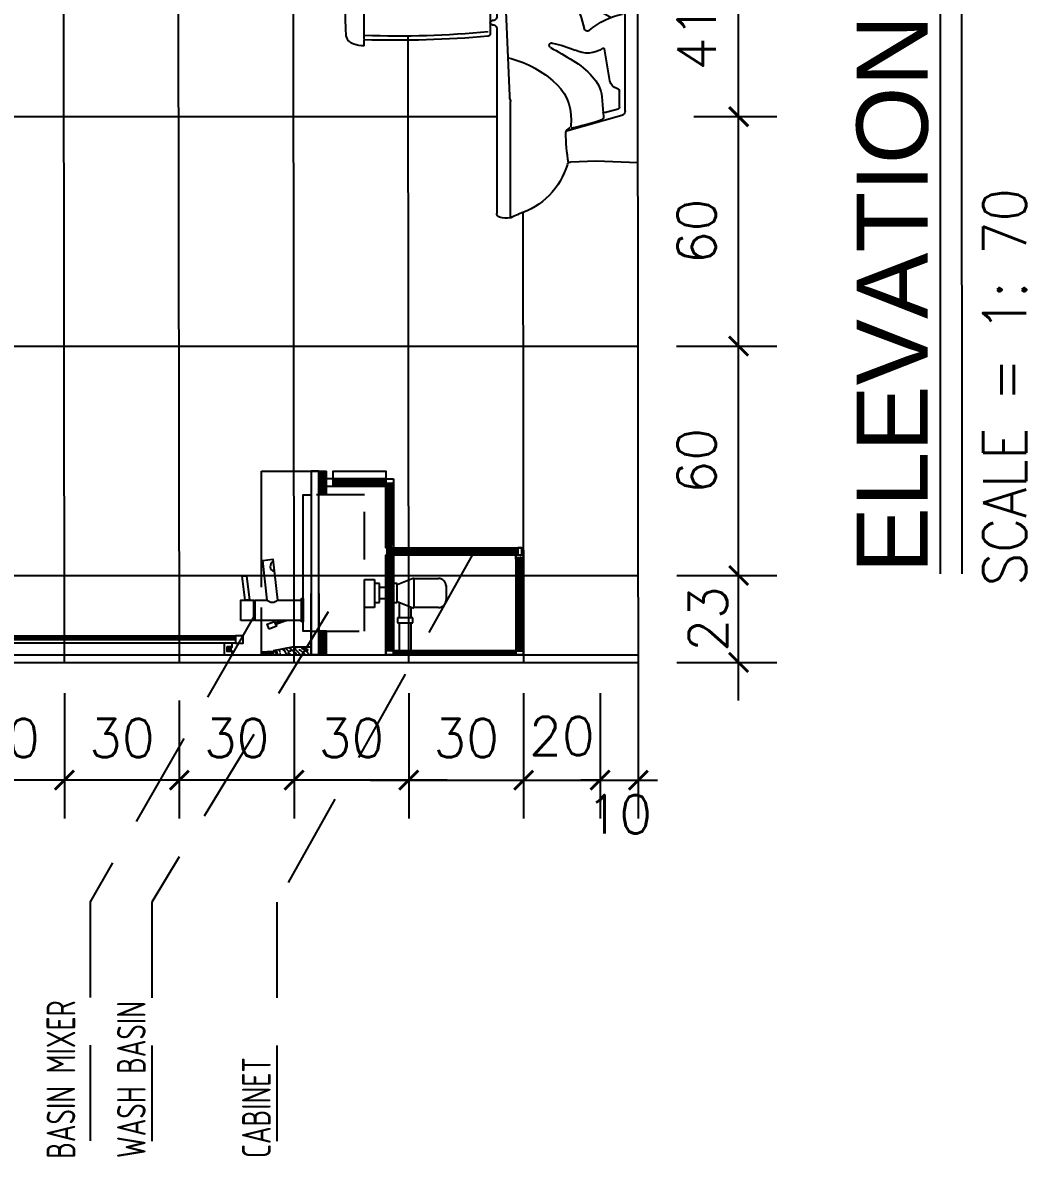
# Model space of a CAD drawing. Header units: centimetres. Extents: x -1797 to 2001, y -8788 to 1856.
# Drawn here: x -145.1 to 117.1, y -5109.7 to -4812.1 of the extents above; entities that cross this region are included whole.
import ezdxf

# ---------------------------------------------------------------- set-up
doc = ezdxf.new("R2010")
doc.units = ezdxf.units.CM
doc.header["$LTSCALE"] = 100
doc.header["$MEASUREMENT"] = 0
doc.header["$PDMODE"] = 35
doc.linetypes.add('HIDDEN', pattern=[0.375, 0.25, -0.125])
for name, color, linetype in [('BATH FIXTURES', 85, 'Continuous'), ('DIM', 1, 'Continuous'), ('HATCH', 8, 'Continuous'), ('HIDDEN -03', 8, 'HIDDEN'), ('ID_Flooring_02', 127, 'Continuous'), ('ID_Furniture-Fixed_01', 141, 'Continuous'), ('ID_Furniture-Lighting', 33, 'Continuous'), ('TEXT', 3, 'Continuous'), ('Text-1', 3, 'Continuous'), ('WALL-01', 7, 'Continuous'), ('WALL-03', 2, 'Continuous'), ('WALL-04', 1, 'Continuous')]:
    doc.layers.add(name, color=color, linetype=linetype)
doc.styles.add('ART', font='arial.ttf')
doc.styles.add('HB25Small', font='ARCHSTYL.SHX', dxfattribs={"width": 0.8, "height": 2.5})
doc.styles.add('ISO', font='isocp2.shx', dxfattribs={"width": 0.8})
doc.styles.add('ROMANS', font='romans')
doc.dimstyles.new('AS-17-100', dxfattribs={"dimtxt": 10, "dimasz": 5, "dimexe": 10, "dimexo": 10, "dimgap": 6, "dimtad": 1, "dimtoh": 1, "dimdec": 0, "dimdsep": 46, "dimtxsty": 'ROMANS', "dimblk1": 'ARCHTICK', "dimblk2": 'ARCHTICK', "dimsah": 1, "dimcen": 25, "dimdle": 10, "dimclrd": 1, "dimclre": 1, "dimclrt": 2, "dimadec": 0, "dimazin": 0, "dimtfac": 1, "dimtdec": 0, "dimtofl": 0, "dimtmove": 2, "dimatfit": 3, "dimldrblk": 'ARCHTICK', "dimfxl": 1, "dimtolj": 1, "dimtzin": 0, "dimarcsym": 0})
doc.dimstyles.new('DIM DET', dxfattribs={"dimtxt": 0.05, "dimasz": 0.025, "dimexe": 0.025, "dimexo": 0.025, "dimgap": 0.025, "dimtad": 1, "dimzin": 0, "dimdsep": 46, "dimtxsty": 'ISO', "dimblk": 'ARCHTICK', "dimcen": 0.1, "dimdle": 0.025, "dimclrd": 15, "dimclre": 15, "dimclrt": 2, "dimadec": 0, "dimazin": 0, "dimtfac": 1, "dimtmove": 2, "dimatfit": 0, "dimldrblk": 'ARCHTICK', "dimfxl": 0.17, "dimtzin": 1, "dimarcsym": 0})
pattern_1 = [(315, (-2038.4314, -5092.1847), (-2e-15, -2.0000001), [0.5656854, -2.2627417]), (315, (-2036.8314, -5092.1847), (-2e-15, -2.0000001), [0.2636773, -2.5647498]), (315, (-2038.1069, -5090.9092), (2.0000001, -2e-15), [0.1067156, -2.7217115]), (315, (-2038.645, -5092.3711), (2.0000001, -2e-15), [0.760978, -2.0674492]), (315, (-2038.0314, -5090.9847), (-2e-15, -2.0000001), [1.6970562, -1.1313709]), (315, (-2037.7069, -5090.9092), (-2e-15, -2.0000001), [1.5017636, -1.3266635]), (315, (-2038.0314, -5092.5847), (2.0000001, -2e-15), [0.4589699, -2.3694573]), (315, (-2038.645, -5091.9711), (-2e-15, -2.0000001), [0.3020082, -2.526419]), (270, (-2038.4314, -5092.1847), (2, -2e-15), [0.72454, -1.27546]), (270, (-2038.4314, -5092.1847), (2, -2e-15), [0, -2]), (270, (-2038.4314, -5090.9092), (2, -2e-15), [1.27546, -0.72454]), (270, (-2036.8314, -5092.1847), (2, -2e-15), [0.72454, -1.27546]), (270, (-2036.8314, -5092.1847), (2, -2e-15), [0, -2]), (270, (-2036.8314, -5090.9092), (2, -2e-15), [1.27546, -0.72454]), (270, (-2037.2314, -5092.1847), (2, -2e-15), [0.72454, -1.27546]), (270, (-2037.2314, -5092.1847), (2, -2e-15), [0, -2]), (270, (-2037.2314, -5090.9092), (2, -2e-15), [1.27546, -0.72454]), (270, (-2037.6314, -5092.1847), (2, -2e-15), [0.72454, -1.27546]), (270, (-2037.6314, -5092.1847), (2, -2e-15), [0, -2]), (270, (-2037.6314, -5090.9092), (2, -2e-15), [1.27546, -0.72454]), (270, (-2038.0314, -5092.1847), (2, -2e-15), [0.72454, -1.27546]), (270, (-2038.0314, -5092.1847), (2, -2e-15), [0, -2]), (270, (-2038.0314, -5090.9092), (2, -2e-15), [1.27546, -0.72454])]

# ---------------------------------------------------------------- blocks, each defined once
blk = doc.blocks.new('_ARCHTICK')
at = {"color": 0, "linetype": 'ByBlock', "const_width": 0.15}
blk.add_lwpolyline([(-0.5, -0.5), (0.5, 0.5)], dxfattribs=at)
blk = doc.blocks.new('*D730')
at = {"layer": 'Defpoints', "color": 0, "transparency": 16777216}
for p in [(-74.23, -4977.32), (-44.24, -4977.39), (-74.23, -5010.1)]:
    blk.add_point(p, dxfattribs=at)
at = {"layer": 'DIM', "color": 1, "lineweight": -2, "transparency": 16777216}
for p, q in [((-74.23, -4987.32), (-74.23, -5020.1)), ((-44.24, -4987.39), (-44.24, -5020.1)), ((-34.24, -5010.1), (-84.23, -5010.1))]:
    blk.add_line(p, q, dxfattribs=at)
at = {"layer": 'DIM', "color": 1, "lineweight": -2, "transparency": 16777216, "xscale": 5, "yscale": 5, "zscale": 5, "rotation": 180}
blk.add_blockref('_ARCHTICK', (-74.23, -5010.1), dxfattribs=at)
at = {"layer": 'DIM', "color": 1, "lineweight": -2, "transparency": 16777216, "xscale": 5, "yscale": 5, "zscale": 5}
blk.add_blockref('_ARCHTICK', (-44.24, -5010.1), dxfattribs=at)
at = {"layer": 'DIM', "color": 2, "transparency": 16777216, "insert": (-59.24, -4999.1), "char_height": 10, "attachment_point": 5, "style": 'ROMANS'}
blk.add_mtext('\\A1;30', dxfattribs=at)
blk = doc.blocks.new('*D731')
at = {"layer": 'Defpoints', "color": 0, "transparency": 16777216}
for p in [(-104.23, -4979.32), (-74.23, -4977.32), (-104.23, -5010.1)]:
    blk.add_point(p, dxfattribs=at)
at = {"layer": 'DIM', "color": 1, "lineweight": -2, "transparency": 16777216}
for p, q in [((-74.23, -4987.32), (-74.23, -5020.1)), ((-104.23, -4989.32), (-104.23, -5020.1)), ((-64.23, -5010.1), (-114.23, -5010.1))]:
    blk.add_line(p, q, dxfattribs=at)
at = {"layer": 'DIM', "color": 1, "lineweight": -2, "transparency": 16777216, "xscale": 5, "yscale": 5, "zscale": 5, "rotation": 180}
blk.add_blockref('_ARCHTICK', (-104.23, -5010.1), dxfattribs=at)
at = {"layer": 'DIM', "color": 1, "lineweight": -2, "transparency": 16777216, "xscale": 5, "yscale": 5, "zscale": 5}
blk.add_blockref('_ARCHTICK', (-74.23, -5010.1), dxfattribs=at)
at = {"layer": 'DIM', "color": 2, "transparency": 16777216, "insert": (-89.23, -4999.1), "char_height": 10, "attachment_point": 5, "style": 'ROMANS'}
blk.add_mtext('\\A1;30', dxfattribs=at)
blk = doc.blocks.new('*D732')
at = {"layer": 'Defpoints', "color": 0, "transparency": 16777216}
for p in [(-134.24, -4977.32), (-104.23, -4979.32), (-134.24, -5010.1)]:
    blk.add_point(p, dxfattribs=at)
at = {"layer": 'DIM', "color": 1, "lineweight": -2, "transparency": 16777216}
for p, q in [((-134.24, -4987.32), (-134.24, -5020.1)), ((-104.23, -4989.32), (-104.23, -5020.1)), ((-94.23, -5010.1), (-144.24, -5010.1))]:
    blk.add_line(p, q, dxfattribs=at)
at = {"layer": 'DIM', "color": 1, "lineweight": -2, "transparency": 16777216, "xscale": 5, "yscale": 5, "zscale": 5, "rotation": 180}
blk.add_blockref('_ARCHTICK', (-134.24, -5010.1), dxfattribs=at)
at = {"layer": 'DIM', "color": 1, "lineweight": -2, "transparency": 16777216, "xscale": 5, "yscale": 5, "zscale": 5}
blk.add_blockref('_ARCHTICK', (-104.23, -5010.1), dxfattribs=at)
at = {"layer": 'DIM', "color": 2, "transparency": 16777216, "insert": (-119.24, -4999.1), "char_height": 10, "attachment_point": 5, "style": 'ROMANS'}
blk.add_mtext('\\A1;30', dxfattribs=at)
blk = doc.blocks.new('*D733')
at = {"layer": 'Defpoints', "color": 0, "transparency": 16777216}
for p in [(-164.24, -4977.32), (-134.24, -4977.32), (-164.24, -5010.1)]:
    blk.add_point(p, dxfattribs=at)
at = {"layer": 'DIM', "color": 1, "lineweight": -2, "transparency": 16777216}
for p, q in [((-164.24, -4987.32), (-164.24, -5020.1)), ((-134.24, -4987.32), (-134.24, -5020.1)), ((-124.24, -5010.1), (-174.24, -5010.1))]:
    blk.add_line(p, q, dxfattribs=at)
at = {"layer": 'DIM', "color": 1, "lineweight": -2, "transparency": 16777216, "xscale": 5, "yscale": 5, "zscale": 5, "rotation": 180}
blk.add_blockref('_ARCHTICK', (-164.24, -5010.1), dxfattribs=at)
at = {"layer": 'DIM', "color": 1, "lineweight": -2, "transparency": 16777216, "xscale": 5, "yscale": 5, "zscale": 5}
blk.add_blockref('_ARCHTICK', (-134.24, -5010.1), dxfattribs=at)
at = {"layer": 'DIM', "color": 2, "transparency": 16777216, "insert": (-149.24, -4999.1), "char_height": 10, "attachment_point": 5, "style": 'ROMANS'}
blk.add_mtext('\\A1;30', dxfattribs=at)
blk = doc.blocks.new('*D741')
at = {"layer": 'Defpoints', "color": 0, "transparency": 16777216}
for p in [(-44.24, -4977.39), (-14.24, -4977.32), (-14.24, -5010.1)]:
    blk.add_point(p, dxfattribs=at)
at = {"layer": 'DIM', "color": 1, "lineweight": -2, "transparency": 16777216}
for p, q in [((-44.24, -4987.39), (-44.24, -5020.1)), ((-14.24, -4987.32), (-14.24, -5020.1)), ((-54.24, -5010.1), (-4.24, -5010.1))]:
    blk.add_line(p, q, dxfattribs=at)
at = {"layer": 'DIM', "color": 1, "lineweight": -2, "transparency": 16777216, "xscale": 5, "yscale": 5, "zscale": 5, "rotation": 180}
blk.add_blockref('_ARCHTICK', (-44.24, -5010.1), dxfattribs=at)
at = {"layer": 'DIM', "color": 1, "lineweight": -2, "transparency": 16777216, "xscale": 5, "yscale": 5, "zscale": 5}
blk.add_blockref('_ARCHTICK', (-14.24, -5010.1), dxfattribs=at)
at = {"layer": 'DIM', "color": 2, "transparency": 16777216, "insert": (-29.24, -4999.1), "char_height": 10, "attachment_point": 5, "style": 'ROMANS'}
blk.add_mtext('\\A1;30', dxfattribs=at)
blk = doc.blocks.new('*D742')
at = {"layer": 'Defpoints', "color": 0, "transparency": 16777216}
for p in [(-14.24, -4977.32), (5.74, -4977.32), (5.74, -5010.1)]:
    blk.add_point(p, dxfattribs=at)
at = {"layer": 'DIM', "color": 1, "lineweight": -2, "transparency": 16777216}
for p, q in [((-14.24, -4987.32), (-14.24, -5020.1)), ((5.74, -4987.32), (5.74, -5020.1)), ((-24.24, -5010.1), (15.74, -5010.1))]:
    blk.add_line(p, q, dxfattribs=at)
at = {"layer": 'DIM', "color": 1, "lineweight": -2, "transparency": 16777216, "xscale": 5, "yscale": 5, "zscale": 5, "rotation": 180}
blk.add_blockref('_ARCHTICK', (-14.24, -5010.1), dxfattribs=at)
at = {"layer": 'DIM', "color": 1, "lineweight": -2, "transparency": 16777216, "xscale": 5, "yscale": 5, "zscale": 5}
blk.add_blockref('_ARCHTICK', (5.74, -5010.1), dxfattribs=at)
at = {"layer": 'DIM', "color": 2, "transparency": 16777216, "insert": (-4.25, -4998.57), "char_height": 10, "attachment_point": 5, "style": 'ROMANS'}
blk.add_mtext('\\A1;20', dxfattribs=at)
blk = doc.blocks.new('*D743')
at = {"layer": 'Defpoints', "color": 0, "transparency": 16777216}
for p in [(5.74, -4977.32), (15.74, -4979.32), (15.74, -5010.1)]:
    blk.add_point(p, dxfattribs=at)
at = {"layer": 'DIM', "color": 1, "lineweight": -2, "transparency": 16777216}
for p, q in [((5.74, -4987.32), (5.74, -5020.1)), ((15.74, -4989.32), (15.74, -5020.1)), ((5.74, -5010.1), (0.74, -5010.1)), ((15.74, -5010.1), (20.74, -5010.1))]:
    blk.add_line(p, q, dxfattribs=at)
at = {"layer": 'DIM', "color": 1, "lineweight": -2, "transparency": 16777216, "xscale": 5, "yscale": 5, "zscale": 5}
blk.add_blockref('_ARCHTICK', (5.74, -5010.1), dxfattribs=at)
at = {"layer": 'DIM', "color": 1, "lineweight": -2, "transparency": 16777216, "xscale": 5, "yscale": 5, "zscale": 5, "rotation": 180}
blk.add_blockref('_ARCHTICK', (15.74, -5010.1), dxfattribs=at)
at = {"layer": 'DIM', "color": 2, "transparency": 16777216, "insert": (10.74, -5019.03), "char_height": 10, "attachment_point": 5, "style": 'ROMANS'}
blk.add_mtext('\\A1;10', dxfattribs=at)
blk = doc.blocks.new('wbmiser2')
at = {"layer": 'ID_Furniture-Fixed_01'}
blk.add_line((-26.7, 43), (-26.7, 56.3), dxfattribs=at)
for points in [[(-26.7, 162.7), (26.7, 162.7), (26.7, 130.3), (-26.7, 130.3)], [(-49.1, 89.1), (-36.3, 94), (-29.1, 74.9), (-41.9, 70)], [(-37.5, 71.7), (-33.1, 73.3), (-26.7, 56.3), (-26.7, 43)], [(-30.6, 4.7), (30.6, 4.7), (30.6, 0), (-30.6, 0)]]:
    blk.add_lwpolyline(points, close=True, dxfattribs=at)
for points in [[(26.7, 151.6), (89, 159.5), (90.4, 148.4), (26.7, 140.4), (26.7, 151.6)], [(26.7, 67), (26.7, 4.7), (-26.7, 4.7), (-26.7, 125.8), (26.7, 125.8), (26.7, 94.2)]]:
    blk.add_lwpolyline(points, dxfattribs=at)
blk.add_lwpolyline([(26.3, 94.1), (130.1, 105.9), (133.2, 79.1), (26.7, 67, -0.47159), (26.3, 94.1, -0.531438)], format="xyb", dxfattribs=at)
blk.add_arc((114.4, 72.5), 13.8, 25.2569, 165.5209, dxfattribs=at)
blk = doc.blocks.new('A$C40781420')
at = {"layer": 'ID_Furniture-Fixed_01', "linetype": 'Continuous'}
for p, q in [((0, 0.7186), (0, 0.7551)), ((0.0025, 0.7161), (0.19, 0.7161)), ((0.192, 0.7161), (0.2075, 0.7161)), ((0, 0.7136), (0, 0.3981)), ((0.012, 0.3861), (0.0232, 0.3861)), ((0.017, 0.3539), (0.017, 0.3786)), ((0.0232, 0.3861), (0.1766, 0.3861)), ((0.0414, 0.3688), (0.1306, 0.3688)), ((0.1642, 0.3688), (0.6458, 0.3688)), ((0.3389, 0.335), (0.0218, 0.3489)), ((0.0259, 0.3468), (0.0259, 0.3487)), ((0.0698, 0.3468), (0.0259, 0.3468)), ((0.0794, 0.3258), (0.0794, 0.3368)), ((0.6576, 0.3329), (0.3535, 0.3329)), ((0.0294, 0.3158), (0.0694, 0.3158)), ((0.0646, 0.1888), (0.1334, 0.0697)), ((0.39, 0.0426), (0.4313, 0.1865)), ((0.4296, 0.1867), (0.4209, 0.1775)), ((0.4028, 0.1749), (0.4156, 0.1751)), ((0.5096, 0.1093), (0.512, 0.1762)), ((0.341, 0.0946), (0.3934, 0.09)), ((0.5134, 0), (0.5096, 0.1093)), ((0.2995, 0.0731), (0.2158, 0.0879)), ((0.373, 0.0521), (0.3833, 0.0879)), ((0.378, 0.0335), (0.1237, 0.0335)), ((0.3682, 0.0485), (0.3272, 0.0485)), ((0.5134, 0), (0.1158, 0))]:
    blk.add_line(p, q, dxfattribs=at)
for centre, radius, start, end in [((0.0062, 0.7554), 0.0062, 91.4933, 182.6113), ((0.101, -0.5791), 1.344, 86.7356, 94.0533), ((0.1768, 0.735), 0.0278, 16.7219, 88.403), ((0.0025, 0.7186), 0.0025, 180, 270), ((0.0025, 0.7136), 0.0025, 90, 180), ((-2.4733, 0.6313), 2.6667, 354.8406, 1.8202), ((-1.8145, 0.6425), 2.0079, 2.0975, 2.1008), ((0.1381, 0.7192), 0.0695, 357.4066, 19.9838), ((-2.4811, 0.631), 2.6635, 354.8397, 1.7928), ((0.012, 0.3981), 0.012, 180, 270), ((0.1766, 0.3921), 0.006, 270, 354.0535), ((0.0235, 0.3794), 0.0065, 357.5731, 186.7437), ((0.0423, 0.3813), 0.0125, 189.9672, 266.0547), ((0.1311, 0.3795), 0.0107, 267.3041, 7.4657), ((0.1472, 0.3804), 0.00557, 7.9882, 175.8253), ((0.1639, 0.3801), 0.0113, 174.2074, 271.3864), ((0.6469, 0.3596), 0.00924, 15.4286, 97.0264), ((0.5961, 0.3438), 0.0625, 350.5054, 16.9979), ((0.022, 0.3539), 0.005, 180, 267.5), ((0.0653, 0.3355), 0.0409, 164.0001, 208.7742), ((0.0694, 0.3368), 0.01, 0, 87.5), ((0.5124, 0.4062), 0.2815, 193.7359, 220.8288), ((0.3396, 0.302), 0.0331, 72.2543, 91.3308), ((0.3533, 0.3436), 0.0107, 250.6238, 271.3268), ((0.6951, 0.3023), 0.048, 142.8736, 168.465), ((0.6528, 0.3343), 0.005, 322.8736, 350.5054), ((0.3218, 0.3284), 0.2927, 182.4709, 208.4948), ((0.0694, 0.3258), 0.01, 270, 0), ((0.4632, 0.3707), 0.1939, 286.31, 342.3541), ((0.2067, 0.2255), 0.0064, 30, 198), ((0.5624, 0.3021), 0.3702, 192.2584, 201.9391), ((1.0567, 0.6774), 0.9563, 207.9867, 212.0133), ((0.3979, 0.3008), 0.126, 218.5782, 272.247), ((0.1094, 0.2131), 0.051, 208.4948, 243.8789), ((0.4341, 0.1807), 0.0075, 90.8027, 127.232), ((0.4395, -0.2028), 0.3911, 79.0808, 90.8027), ((0.5214, 0.1758), 0.0095, 113.3794, 178), ((0.235, 0.4692), 0.3362, 243.8789, 257.5583), ((0.1579, 0.1318), 0.069, 324.6063, 27.6807), ((0.4169, 0.2693), 0.1975, 210, 229.3607), ((0.0262, 0.2395), 0.4018, 338.8606, 350.6878), ((0.4154, 0.1826), 0.0075, 271.1235, 316.6131), ((0.3133, 0.0024), 0.1921, 139.5225, 168.5447), ((0.1607, 0.1326), 0.0085, 319.5225, 77.5583), ((0.3484, 0.1788), 0.0845, 224.6343, 265), ((0.2162, 0.0904), 0.0025, 144.6063, 260), ((0.3809, 0.0886), 0.0025, 344, 85), ((0.394, 0.0975), 0.0075, 265, 337.5224), ((0.2952, 0.0485), 0.025, 14.0297, 80), ((0.2276, 0.0016), 0.1118, 161.5555, 180.8176), ((0.1239, 0.0362), 0.0025, 105.7222, 161.5555), ((0.1226, 0.041), 0.0025, 285.7222, 348.5447), ((0.3272, 0.0565), 0.008, 194.0297, 270), ((0.3682, 0.0535), 0.005, 270, 344), ((0.378, 0.046), 0.0125, 270, 344)]:
    blk.add_arc(centre, radius, start, end, dxfattribs=at)
blk = doc.blocks.new('*D760')
at = {"layer": 'Defpoints', "color": 0, "transparency": 16777216}
for p in [(15.77, -4956.61, 0), (41.96, -4956.61), (15.77, -4979.32)]:
    blk.add_point(p, dxfattribs=at)
at = {"layer": 'DIM', "color": 1, "lineweight": -2, "transparency": 16777216}
for p, q in [((41.96, -4989.32), (41.96, -4946.61)), ((25.77, -4956.61), (51.96, -4956.61)), ((25.77, -4979.32), (51.96, -4979.32))]:
    blk.add_line(p, q, dxfattribs=at)
at = {"layer": 'DIM', "color": 1, "lineweight": -2, "transparency": 16777216, "xscale": 5, "yscale": 5, "zscale": 5}
for p, rotation in [((41.96, -4956.61), 90), ((41.96, -4979.32), 270)]:
    blk.add_blockref('_ARCHTICK', p, dxfattribs=dict(at, rotation=rotation))
at = {"layer": 'DIM', "color": 2, "transparency": 16777216, "insert": (33.94, -4967.97), "char_height": 10, "attachment_point": 5, "rotation": 90, "style": 'ROMANS'}
blk.add_mtext('\\A1;23', dxfattribs=at)
blk = doc.blocks.new('*D761')
at = {"layer": 'Defpoints', "color": 0, "transparency": 16777216}
for p in [(15.68, -4896.61, 0), (41.96, -4896.61), (15.77, -4956.61, 0)]:
    blk.add_point(p, dxfattribs=at)
at = {"layer": 'DIM', "color": 1, "lineweight": -2, "transparency": 16777216}
for p, q in [((41.96, -4966.61), (41.96, -4886.61)), ((25.68, -4896.61), (51.96, -4896.61)), ((25.77, -4956.61), (51.96, -4956.61))]:
    blk.add_line(p, q, dxfattribs=at)
at = {"layer": 'DIM', "color": 1, "lineweight": -2, "transparency": 16777216, "xscale": 5, "yscale": 5, "zscale": 5}
for p, rotation in [((41.96, -4896.61), 90), ((41.96, -4956.61), 270)]:
    blk.add_blockref('_ARCHTICK', p, dxfattribs=dict(at, rotation=rotation))
at = {"layer": 'DIM', "color": 2, "transparency": 16777216, "insert": (30.96, -4926.61), "char_height": 10, "attachment_point": 5, "rotation": 90, "style": 'ROMANS'}
blk.add_mtext('\\A1;60', dxfattribs=at)
blk = doc.blocks.new('*D762')
at = {"layer": 'Defpoints', "color": 0, "transparency": 16777216}
for p in [(20.26, -4836.61, 0), (41.96, -4836.61), (15.68, -4896.61, 0)]:
    blk.add_point(p, dxfattribs=at)
at = {"layer": 'DIM', "color": 1, "lineweight": -2, "transparency": 16777216}
for p, q in [((41.96, -4906.61), (41.96, -4826.61)), ((30.26, -4836.61), (51.96, -4836.61)), ((25.68, -4896.61), (51.96, -4896.61))]:
    blk.add_line(p, q, dxfattribs=at)
at = {"layer": 'DIM', "color": 1, "lineweight": -2, "transparency": 16777216, "xscale": 5, "yscale": 5, "zscale": 5}
for p, rotation in [((41.96, -4836.61), 90), ((41.96, -4896.61), 270)]:
    blk.add_blockref('_ARCHTICK', p, dxfattribs=dict(at, rotation=rotation))
at = {"layer": 'DIM', "color": 2, "transparency": 16777216, "insert": (30.96, -4866.61), "char_height": 10, "attachment_point": 5, "rotation": 90, "style": 'ROMANS'}
blk.add_mtext('\\A1;60', dxfattribs=at)
blk = doc.blocks.new('*D763')
at = {"layer": 'Defpoints', "color": 0, "transparency": 16777216}
for p in [(15.65, -4795.32), (41.96, -4795.32), (20.26, -4836.61, 0)]:
    blk.add_point(p, dxfattribs=at)
at = {"layer": 'DIM', "color": 1, "lineweight": -2, "transparency": 16777216}
for p, q in [((41.96, -4846.61), (41.96, -4785.32)), ((25.65, -4795.32), (51.96, -4795.32)), ((30.26, -4836.61), (51.96, -4836.61))]:
    blk.add_line(p, q, dxfattribs=at)
at = {"layer": 'DIM', "color": 1, "lineweight": -2, "transparency": 16777216, "xscale": 5, "yscale": 5, "zscale": 5}
for p, rotation in [((41.96, -4795.32), 90), ((41.96, -4836.61), 270)]:
    blk.add_blockref('_ARCHTICK', p, dxfattribs=dict(at, rotation=rotation))
at = {"layer": 'DIM', "color": 2, "transparency": 16777216, "insert": (30.96, -4815.97), "char_height": 10, "attachment_point": 5, "rotation": 90, "style": 'ROMANS'}
blk.add_mtext('\\A1;41', dxfattribs=at)
blk = doc.blocks.new('mirror')
at = {"layer": 'ID_Furniture-Lighting'}
for p, q in [((1310.5, 526.15), (1311.3, 526.15)), ((1310.5, 525.95), (1311.3, 525.95)), ((1310.5, 352.75), (1311.3, 352.75)), ((1310.5, 352.55), (1311.3, 352.55))]:
    blk.add_line(p, q, dxfattribs=at)
for points in [[(1310.5, 526.35), (1310.3, 526.35), (1310.3, 525.15), (1311.5, 525.15), (1311.5, 526.35), (1311.3, 526.35), (1311.3, 525.35), (1310.5, 525.35)], [(1310.5, 352.35), (1310.3, 352.35), (1310.3, 353.55), (1311.5, 353.55), (1311.5, 352.35), (1311.3, 352.35), (1311.3, 353.35), (1310.5, 353.35)]]:
    blk.add_lwpolyline(points, close=True, dxfattribs=at)
at = {"layer": 'WALL-04'}
for p, q in [((1312.4, 527.35), (1312.4, 351.35)), ((1313.4, 351.35), (1313.4, 527.35)), ((1313.9, 351.35), (1313.9, 527.35)), ((1314.4, 351.35), (1314.4, 527.35)), ((1310.3, 526.35), (1309.4, 526.35)), ((1312.4, 524.35), (1309.4, 524.35)), ((1310.3, 526.35), (1310.3, 525.15)), ((1311.5, 525.15), (1310.3, 525.15)), ((1312.4, 526.35), (1311.5, 526.35)), ((1311.5, 526.35), (1311.5, 525.15)), ((1312.4, 354.35), (1309.4, 354.35)), ((1310.3, 352.35), (1309.4, 352.35)), ((1311.5, 353.55), (1310.3, 353.55)), ((1310.3, 352.35), (1310.3, 353.55)), ((1311.5, 352.35), (1311.5, 353.55)), ((1312.4, 352.35), (1311.5, 352.35))]:
    blk.add_line(p, q, dxfattribs=at)
for points in [[(1312.4, 527.35), (1312.4, 529.35), (1314.4, 529.35), (1314.4, 527.35)], [(1312.4, 351.35), (1312.4, 349.35), (1314.4, 349.35), (1314.4, 351.35)]]:
    blk.add_lwpolyline(points, close=True, dxfattribs=at)

msp = doc.modelspace()

# ---------------------------------------------------------------- hatches: boundary and pattern name
at = {"layer": 'HATCH'}
h = msp.add_hatch(dxfattribs=at)
h.set_pattern_fill('PLYWOOD', color=256, scale=0.1, angle=990, style=0)
h.set_pattern_definition([(315, (-1987.1314, -5045.3228), (-2e-15, -2.0000001), [0.5656854, -2.2627417]), (315, (-1985.5314, -5045.3228), (-2e-15, -2.0000001), [0.2636773, -2.5647498]), (315, (-1986.8069, -5044.0473), (2.0000001, -2e-15), [0.1067156, -2.7217115]), (315, (-1987.345, -5045.5092), (2.0000001, -2e-15), [0.760978, -2.0674492]), (315, (-1986.7314, -5044.1228), (-2e-15, -2.0000001), [1.6970562, -1.131371]), (315, (-1986.4069, -5044.0473), (-2e-15, -2.0000001), [1.5017636, -1.3266635]), (315, (-1986.7314, -5045.7228), (2.0000001, -2e-15), [0.4589699, -2.3694573]), (315, (-1987.345, -5045.1092), (-2e-15, -2.0000001), [0.3020082, -2.526419]), (270, (-1987.1314, -5045.3228), (2, -2e-15), [0.72454, -1.27546]), (270, (-1987.1314, -5045.3228), (2, -2e-15), [0, -2]), (270, (-1987.1314, -5044.0473), (2, -2e-15), [1.27546, -0.72454]), (270, (-1985.5314, -5045.3228), (2, -2e-15), [0.72454, -1.27546]), (270, (-1985.5314, -5045.3228), (2, -2e-15), [0, -2]), (270, (-1985.5314, -5044.0473), (2, -2e-15), [1.27546, -0.72454]), (270, (-1985.9314, -5045.3228), (2, -2e-15), [0.72454, -1.27546]), (270, (-1985.9314, -5045.3228), (2, -2e-15), [0, -2]), (270, (-1985.9314, -5044.0473), (2, -2e-15), [1.27546, -0.72454]), (270, (-1986.3314, -5045.3228), (2, -2e-15), [0.72454, -1.27546]), (270, (-1986.3314, -5045.3228), (2, -2e-15), [0, -2]), (270, (-1986.3314, -5044.0473), (2, -2e-15), [1.27546, -0.72454]), (270, (-1986.7314, -5045.3228), (2, -2e-15), [0.72454, -1.27546]), (270, (-1986.7314, -5045.3228), (2, -2e-15), [0, -2]), (270, (-1986.7314, -5044.0473), (2, -2e-15), [1.27546, -0.72454])])
h.paths.add_polyline_path([(-67.74, -4929.32), (-65.74, -4929.32), (-65.74, -4935.46), (-67.74, -4935.46)])
h = msp.add_hatch(dxfattribs=at)
h.set_pattern_fill('PLYWOOD', color=256, scale=0.1, angle=1080, style=0)
h.set_pattern_definition([(45, (-1999.8466, -5105.4185), (2.0000001, -2e-15), [0.5656854, -2.2627417]), (45, (-1999.8466, -5103.8185), (2.0000001, -2e-15), [0.2636773, -2.5647498]), (45, (-2001.1221, -5105.094), (2e-15, 2.0000001), [0.1067156, -2.7217115]), (45, (-1999.6602, -5105.6321), (2e-15, 2.0000001), [0.760978, -2.0674492]), (45, (-2001.0466, -5105.0185), (2.0000001, -2e-15), [1.6970562, -1.131371]), (45, (-2001.1221, -5104.694), (2.0000001, -2e-15), [1.5017636, -1.3266635]), (45, (-1999.4466, -5105.0185), (2e-15, 2.0000001), [0.4589699, -2.3694573]), (45, (-2000.0602, -5105.6321), (2.0000001, -2e-15), [0.3020082, -2.526419]), (360, (-1999.8466, -5105.4185), (2e-15, 2), [0.72454, -1.27546]), (360, (-1999.8466, -5105.4185), (2e-15, 2), [0, -2]), (360, (-2001.122, -5105.4185), (2e-15, 2), [1.27546, -0.72454]), (360, (-1999.8466, -5103.8185), (2e-15, 2), [0.72454, -1.27546]), (360, (-1999.8466, -5103.8185), (2e-15, 2), [0, -2]), (360, (-2001.122, -5103.8185), (2e-15, 2), [1.27546, -0.72454]), (360, (-1999.8466, -5104.2185), (2e-15, 2), [0.72454, -1.27546]), (360, (-1999.8466, -5104.2185), (2e-15, 2), [0, -2]), (360, (-2001.122, -5104.2185), (2e-15, 2), [1.27546, -0.72454]), (360, (-1999.8466, -5104.6185), (2e-15, 2), [0.72454, -1.27546]), (360, (-1999.8466, -5104.6185), (2e-15, 2), [0, -2]), (360, (-2001.122, -5104.6185), (2e-15, 2), [1.27546, -0.72454]), (360, (-1999.8466, -5105.0185), (2e-15, 2), [0.72454, -1.27546]), (360, (-1999.8466, -5105.0185), (2e-15, 2), [0, -2]), (360, (-2001.122, -5105.0185), (2e-15, 2), [1.27546, -0.72454])])
h.paths.add_polyline_path([(-63.99, -4931.32), (-63.99, -4933.32), (-50.24, -4933.32), (-50.24, -4931.32)])
h = msp.add_hatch(dxfattribs=at)
h.set_pattern_fill('PLYWOOD', color=256, scale=0.1, angle=990, style=0)
h.set_pattern_definition([(315, (-2038.4314, -5052.1847), (-2e-15, -2.0000001), [0.5656854, -2.2627417]), (315, (-2036.8314, -5052.1847), (-2e-15, -2.0000001), [0.2636773, -2.5647498]), (315, (-2038.1069, -5050.9092), (2.0000001, -2e-15), [0.1067156, -2.7217115]), (315, (-2038.645, -5052.3711), (2.0000001, -2e-15), [0.760978, -2.0674492]), (315, (-2038.0314, -5050.9847), (-2e-15, -2.0000001), [1.6970562, -1.131371]), (315, (-2037.7069, -5050.9092), (-2e-15, -2.0000001), [1.5017636, -1.3266635]), (315, (-2038.0314, -5052.5847), (2.0000001, -2e-15), [0.4589699, -2.3694573]), (315, (-2038.645, -5051.9711), (-2e-15, -2.0000001), [0.3020082, -2.526419]), (270, (-2038.4314, -5052.1847), (2, -2e-15), [0.72454, -1.27546]), (270, (-2038.4314, -5052.1847), (2, -2e-15), [0, -2]), (270, (-2038.4314, -5050.9092), (2, -2e-15), [1.27546, -0.72454]), (270, (-2036.8314, -5052.1847), (2, -2e-15), [0.72454, -1.27546]), (270, (-2036.8314, -5052.1847), (2, -2e-15), [0, -2]), (270, (-2036.8314, -5050.9092), (2, -2e-15), [1.27546, -0.72454]), (270, (-2037.2314, -5052.1847), (2, -2e-15), [0.72454, -1.27546]), (270, (-2037.2314, -5052.1847), (2, -2e-15), [0, -2]), (270, (-2037.2314, -5050.9092), (2, -2e-15), [1.27546, -0.72454]), (270, (-2037.6314, -5052.1847), (2, -2e-15), [0.72454, -1.27546]), (270, (-2037.6314, -5052.1847), (2, -2e-15), [0, -2]), (270, (-2037.6314, -5050.9092), (2, -2e-15), [1.27546, -0.72454]), (270, (-2038.0314, -5052.1847), (2, -2e-15), [0.72454, -1.27546]), (270, (-2038.0314, -5052.1847), (2, -2e-15), [0, -2]), (270, (-2038.0314, -5050.9092), (2, -2e-15), [1.27546, -0.72454])])
h.paths.add_polyline_path([(-48.44, -4932.32), (-50.04, -4932.32), (-50.04, -4958.32), (-48.44, -4958.32)])
h = msp.add_hatch(dxfattribs=at)
h.set_pattern_fill('PLYWOOD', color=256, scale=0.1, angle=1080, style=0)
h.set_pattern_definition([(45, (-2065.3466, -5119.4185), (2.0000001, -2e-15), [0.5656854, -2.2627417]), (45, (-2065.3466, -5117.8185), (2.0000001, -2e-15), [0.2636773, -2.5647498]), (45, (-2066.6221, -5119.094), (2e-15, 2.0000001), [0.1067156, -2.7217115]), (45, (-2065.1602, -5119.6321), (2e-15, 2.0000001), [0.760978, -2.0674492]), (45, (-2066.5466, -5119.0185), (2.0000001, -2e-15), [1.6970562, -1.1313709]), (45, (-2066.6221, -5118.694), (2.0000001, -2e-15), [1.5017636, -1.3266635]), (45, (-2064.9466, -5119.0185), (2e-15, 2.0000001), [0.4589699, -2.3694573]), (45, (-2065.5602, -5119.6321), (2.0000001, -2e-15), [0.3020082, -2.526419]), (360, (-2065.3466, -5119.4185), (2e-15, 2), [0.72454, -1.27546]), (360, (-2065.3466, -5119.4185), (2e-15, 2), [0, -2]), (360, (-2066.622, -5119.4185), (2e-15, 2), [1.27546, -0.72454]), (360, (-2065.3466, -5117.8185), (2e-15, 2), [0.72454, -1.27546]), (360, (-2065.3466, -5117.8185), (2e-15, 2), [0, -2]), (360, (-2066.622, -5117.8185), (2e-15, 2), [1.27546, -0.72454]), (360, (-2065.3466, -5118.2185), (2e-15, 2), [0.72454, -1.27546]), (360, (-2065.3466, -5118.2185), (2e-15, 2), [0, -2]), (360, (-2066.622, -5118.2185), (2e-15, 2), [1.27546, -0.72454]), (360, (-2065.3466, -5118.6185), (2e-15, 2), [0.72454, -1.27546]), (360, (-2065.3466, -5118.6185), (2e-15, 2), [0, -2]), (360, (-2066.622, -5118.6185), (2e-15, 2), [1.27546, -0.72454]), (360, (-2065.3466, -5119.0185), (2e-15, 2), [0.72454, -1.27546]), (360, (-2065.3466, -5119.0185), (2e-15, 2), [0, -2]), (360, (-2066.622, -5119.0185), (2e-15, 2), [1.27546, -0.72454])])
h.paths.add_polyline_path([(-48.74, -4949.52), (-48.74, -4951.12), (-15.74, -4951.12), (-15.74, -4949.52)])
h = msp.add_hatch(dxfattribs=at)
h.set_pattern_fill('PLYWOOD', color=256, scale=0.1, angle=990, style=0)
h.set_pattern_definition(pattern_1)
h.paths.add_polyline_path([(-48.44, -4952.32), (-50.04, -4952.32), (-50.04, -4976.32), (-48.44, -4976.32)])
h = msp.add_hatch(dxfattribs=at)
h.set_pattern_fill('PLYWOOD', color=256, scale=0.1, angle=990, style=0)
h.set_pattern_definition(pattern_1)
h.paths.add_polyline_path([(-14.44, -4951.82), (-16.04, -4951.82), (-16.04, -4976.32), (-14.44, -4976.32)])
h = msp.add_hatch(dxfattribs=at)
h.set_pattern_fill('PLYWOOD', color=256, scale=0.1, angle=990, style=0)
h.set_pattern_definition([(315, (-1987.1314, -5091.1847), (-2e-15, -2.0000001), [0.5656854, -2.2627417]), (315, (-1985.5314, -5091.1847), (-2e-15, -2.0000001), [0.2636773, -2.5647498]), (315, (-1986.8069, -5089.9092), (2.0000001, -2e-15), [0.1067156, -2.7217115]), (315, (-1987.345, -5091.3711), (2.0000001, -2e-15), [0.760978, -2.0674492]), (315, (-1986.7314, -5089.9847), (-2e-15, -2.0000001), [1.6970562, -1.131371]), (315, (-1986.4069, -5089.9092), (-2e-15, -2.0000001), [1.5017636, -1.3266635]), (315, (-1986.7314, -5091.5847), (2.0000001, -2e-15), [0.4589699, -2.3694573]), (315, (-1987.345, -5090.9711), (-2e-15, -2.0000001), [0.3020082, -2.526419]), (270, (-1987.1314, -5091.1847), (2, -2e-15), [0.72454, -1.27546]), (270, (-1987.1314, -5091.1847), (2, -2e-15), [0, -2]), (270, (-1987.1314, -5089.9092), (2, -2e-15), [1.27546, -0.72454]), (270, (-1985.5314, -5091.1847), (2, -2e-15), [0.72454, -1.27546]), (270, (-1985.5314, -5091.1847), (2, -2e-15), [0, -2]), (270, (-1985.5314, -5089.9092), (2, -2e-15), [1.27546, -0.72454]), (270, (-1985.9314, -5091.1847), (2, -2e-15), [0.72454, -1.27546]), (270, (-1985.9314, -5091.1847), (2, -2e-15), [0, -2]), (270, (-1985.9314, -5089.9092), (2, -2e-15), [1.27546, -0.72454]), (270, (-1986.3314, -5091.1847), (2, -2e-15), [0.72454, -1.27546]), (270, (-1986.3314, -5091.1847), (2, -2e-15), [0, -2]), (270, (-1986.3314, -5089.9092), (2, -2e-15), [1.27546, -0.72454]), (270, (-1986.7314, -5091.1847), (2, -2e-15), [0.72454, -1.27546]), (270, (-1986.7314, -5091.1847), (2, -2e-15), [0, -2]), (270, (-1986.7314, -5089.9092), (2, -2e-15), [1.27546, -0.72454])])
h.paths.add_polyline_path([(-67.74, -4971.18), (-65.74, -4971.18), (-65.74, -4977.32), (-67.74, -4977.32)])
h = msp.add_hatch(dxfattribs=at)
h.set_pattern_fill('ANSI36', color=256, scale=2.5, angle=990, style=0)
h.set_pattern_definition([(315, (-1971.6221, -5089.90923), (0.60766989, -0.16572815), [0.78125, -0.15625, 0, -0.15625])])
h.paths.add_polyline_path([(-82.74, -4976.52), (-82.74, -4977.32), (-79.74, -4977.32), (-79.74, -4976.52)])
h = msp.add_hatch(dxfattribs=at)
h.set_pattern_fill('MARBLE', color=256, scale=0.01, angle=1035, style=0)
h.set_pattern_definition([(319.81202, (-2000.1586, -5088.9457), (2.9224994, -0.6774933), [2.5, -3.928456]), (299.80834, (-1998.2488, -5090.559), (2.9224997, -0.6774923), [2, -2]), (346.94824, (-1997.2546, -5092.2944), (0.9340994, 2.7932797), [1.5, -1.5]), (346.94824, (-1997.4978, -5091.8698), (0.9340994, 2.7932797), [0.3, -2.7]), (312.16191, (-1999.194, -5088.4668), (2.9224994, -0.6774934), [3.5, -6.7786]), (312.16191, (-1997.2056, -5091.9375), (2.9224994, -0.6774934), [3.5, -6.7786]), (352.5, (-2001.1221, -5089.9092), (1.2199491, 1.1339659), [0, -3.26, 0, -3.35, 0, -3.3125]), (322.5, (-2001.1221, -5089.9092), (2.0201665, 0.067688), [0, -1.91, 0, -3.185, 0, -1.2625]), (282.5, (-2001.9176, -5089.1137), (1.8076038, -1.9670908), [0, -1.25, 0, -3.9, 0, -5.175]), (272.5, (-2002.264, -5088.7672), (2.415799, -1.70795), [0, -1.625, 0, -2.59, 0, -3.675])])
h.paths.add_polyline_path([(-74.74, -4975.32), (-79.74, -4976.32), (-79.74, -4977.32), (-69.74, -4977.32), (-69.74, -4975.32)])
h = msp.add_hatch(dxfattribs=at)
h.set_pattern_fill('PLYWOOD', color=256, scale=0.1, angle=1080, style=0)
h.set_pattern_definition([(45, (-2065.3466, -5091.4185), (2.0000001, -2e-15), [0.5656854, -2.2627417]), (45, (-2065.3466, -5089.8185), (2.0000001, -2e-15), [0.2636773, -2.5647498]), (45, (-2066.6221, -5091.094), (2e-15, 2.0000001), [0.1067156, -2.7217115]), (45, (-2065.1602, -5091.6321), (2e-15, 2.0000001), [0.760978, -2.0674492]), (45, (-2066.5466, -5091.0185), (2.0000001, -2e-15), [1.6970562, -1.1313709]), (45, (-2066.6221, -5090.694), (2.0000001, -2e-15), [1.5017636, -1.3266635]), (45, (-2064.9466, -5091.0185), (2e-15, 2.0000001), [0.4589699, -2.3694573]), (45, (-2065.5602, -5091.6321), (2.0000001, -2e-15), [0.3020082, -2.526419]), (360, (-2065.3466, -5091.4185), (2e-15, 2), [0.72454, -1.27546]), (360, (-2065.3466, -5091.4185), (2e-15, 2), [0, -2]), (360, (-2066.622, -5091.4185), (2e-15, 2), [1.27546, -0.72454]), (360, (-2065.3466, -5089.8185), (2e-15, 2), [0.72454, -1.27546]), (360, (-2065.3466, -5089.8185), (2e-15, 2), [0, -2]), (360, (-2066.622, -5089.8185), (2e-15, 2), [1.27546, -0.72454]), (360, (-2065.3466, -5090.2185), (2e-15, 2), [0.72454, -1.27546]), (360, (-2065.3466, -5090.2185), (2e-15, 2), [0, -2]), (360, (-2066.622, -5090.2185), (2e-15, 2), [1.27546, -0.72454]), (360, (-2065.3466, -5090.6185), (2e-15, 2), [0.72454, -1.27546]), (360, (-2065.3466, -5090.6185), (2e-15, 2), [0, -2]), (360, (-2066.622, -5090.6185), (2e-15, 2), [1.27546, -0.72454]), (360, (-2065.3466, -5091.0185), (2e-15, 2), [0.72454, -1.27546]), (360, (-2065.3466, -5091.0185), (2e-15, 2), [0, -2]), (360, (-2066.622, -5091.0185), (2e-15, 2), [1.27546, -0.72454])])
h.paths.add_polyline_path([(-48.24, -4976.52), (-48.24, -4977.32), (-16.24, -4977.32), (-16.24, -4976.52)])

# ---------------------------------------------------------------- linework, layer by layer
at = {"layer": 'HIDDEN -03'}
for p, q in [((-47.31, -4958.92, 0), (-42.95, -4957.17, 0)), ((-42.95, -4957.17, 0), (-42.95, -4965.17, 0)), ((-42.95, -4957.37, 0), (-36.5, -4957.37, 0)), ((-34.5, -4959.17, 0), (-34.5, -4963.17, 0)), ((-51.93, -4959.67, 0), (-48.6, -4959.67, 0)), ((-47.31, -4959.67, 0), (-47.29, -4959.67, 0)), ((-48.6, -4962.67, 0), (-51.93, -4962.67, 0)), ((-47.29, -4962.67, 0), (-47.31, -4962.67, 0)), ((-47.31, -4963.42, 0), (-42.95, -4965.17, 0)), ((-46.7, -4967.65, 0), (-46.7, -4963.67, 0)), ((-43.7, -4964.87, 0), (-43.7, -4967.65, 0)), ((-36.5, -4964.97, 0), (-42.95, -4964.97, 0)), ((-46.7, -4977.32, 0), (-46.7, -4968.94, 0)), ((-43.7, -4968.94, 0), (-43.7, -4977.32, 0))]:
    msp.add_line(p, q, dxfattribs=at)
at = {"layer": 'HIDDEN -03', "ltscale": 0.5, "elevation": 0}
msp.add_lwpolyline([(-69.74, -4971.18), (-55.84, -4971.18), (-55.84, -4935.53), (-69.74, -4935.53)], dxfattribs=at)
at = {"layer": 'HIDDEN -03', "elevation": 0}
for points in [[(-55.84, -4964.93), (-55.84, -4957.61), (-53.22, -4957.61), (-53.22, -4964.93)], [(-53.22, -4958.67), (-53.22, -4963.67), (-51.93, -4963.67), (-51.93, -4958.67)], [(-48.6, -4958.67), (-48.6, -4963.67), (-47.31, -4963.67), (-47.31, -4958.67)], [(-47.2, -4968.94), (-43.2, -4968.94), (-43.2, -4967.65), (-47.2, -4967.65)]]:
    msp.add_lwpolyline(points, close=True, dxfattribs=at)
at = {"layer": 'HIDDEN -03'}
for centre, start, end in [((-36.5, -4959.37, 0), 0, 90), ((-36.5, -4962.97, 0), 270, 0)]:
    msp.add_arc(centre, 2, start, end, dxfattribs=at)
at = {"layer": 'ID_Flooring_02'}
for p, q in [((-134.21, -4979.32, 0), (-134.44, -4769.32, 0)), ((-104.21, -4979.32, 0), (-104.44, -4769.32, 0)), ((-74.21, -4979.32, 0), (-74.44, -4769.35, 0)), ((-44.21, -4979.32, 0), (-44.39, -4815.54, 0)), ((-294.23, -4836.61, 0), (-21.23, -4836.61, 0)), ((15.65, -4836.61, 0), (15.77, -4836.61, 0)), ((-14.21, -4979.32, 0), (-14.34, -4861.7, 0)), ((-14.22, -4979.32, 0), (-14.32, -4861.69, 0)), ((-294.23, -4896.61, 0), (15.69, -4896.61, 0)), ((15.69, -4896.61, 0), (15.77, -4896.61, 0)), ((-294.23, -4956.61, 0), (15.69, -4956.61, 0))]:
    msp.add_line(p, q, dxfattribs=at)
at = {"layer": 'ID_Furniture-Fixed_01', "color": 8}
for p, q in [((-82.74, -4929.32, 0), (-69.74, -4929.32, 0)), ((-82.74, -4959.66, 0), (-82.74, -4929.32, 0)), ((-82.74, -4976.52, 0), (-82.74, -4964.99, 0))]:
    msp.add_line(p, q, dxfattribs=at)
at = {"layer": 'ID_Furniture-Fixed_01'}
for p, q in [((-69.74, -4929.32, 0), (-65.74, -4929.32, 0)), ((-65.74, -4935.53, 0), (-65.74, -4929.32, 0)), ((-63.99, -4931.32, 0), (-65.74, -4931.32, 0)), ((-50.24, -4931.32, 0), (-50.24, -4949.32, 0)), ((-48.24, -4931.32, 0), (-48.24, -4949.32, 0)), ((-65.74, -4935.53, 0), (-67.74, -4935.53, 0)), ((-63.99, -4933.32, 0), (-65.74, -4933.32, 0)), ((-50.24, -4951.32, 0), (-50.24, -4977.32, 0)), ((-48.24, -4951.32, 0), (-48.24, -4977.32, 0)), ((-16.24, -4951.32, 0), (-16.24, -4977.32, 0)), ((-14.24, -4951.32, 0), (-14.24, -4977.32, 0)), ((-65.74, -4971.18, 0), (-67.74, -4971.18, 0)), ((-65.74, -4977.32, 0), (-65.74, -4971.18, 0))]:
    msp.add_line(p, q, dxfattribs=at)
at = {"layer": 'ID_Furniture-Fixed_01', "elevation": 0}
for points in [[(-67.74, -4977.32), (-67.74, -4929.32), (-69.74, -4929.32), (-69.74, -4977.32)], [(-63.99, -4931.32), (-63.99, -4929.32), (-50.24, -4929.32), (-50.24, -4931.32)], [(-63.99, -4933.32), (-63.99, -4931.32), (-50.24, -4931.32), (-50.24, -4933.32)], [(-48.24, -4931.32), (-48.24, -4949.32), (-50.24, -4949.32), (-50.24, -4931.32)], [(-49.74, -4951.32), (-49.74, -4949.32), (-14.74, -4949.32), (-14.74, -4951.32)], [(-49.74, -4951.32), (-49.74, -4949.32), (-48.74, -4949.32), (-48.74, -4951.32)], [(-48.74, -4951.12), (-48.74, -4949.52), (-15.74, -4949.52), (-15.74, -4951.12)], [(-14.74, -4951.32), (-14.74, -4949.32), (-15.74, -4949.32), (-15.74, -4951.32)], [(-48.24, -4951.32), (-48.24, -4977.32), (-50.24, -4977.32), (-50.24, -4951.32)], [(-48.24, -4952.32), (-48.24, -4951.32), (-50.24, -4951.32), (-50.24, -4952.32)], [(-16.24, -4951.32), (-16.24, -4977.32), (-14.24, -4977.32), (-14.24, -4951.32)], [(-16.24, -4952.32), (-16.24, -4951.32), (-14.24, -4951.32), (-14.24, -4952.32)], [(-82.74, -4977.32), (-82.74, -4976.52), (-81.24, -4976.52), (-81.24, -4977.32)], [(-79.74, -4977.32), (-79.74, -4976.52), (-81.24, -4976.52), (-81.24, -4977.32)], [(-48.24, -4977.32), (-48.24, -4976.32), (-50.24, -4976.32), (-50.24, -4977.32)], [(-16.24, -4977.32), (-16.24, -4976.32), (-14.24, -4976.32), (-14.24, -4977.32)]]:
    msp.add_lwpolyline(points, close=True, dxfattribs=at)
for points in [[(-48.44, -4932.32), (-48.44, -4948.32), (-50.04, -4948.32), (-50.04, -4932.32)], [(-69.74, -4971.18), (-71.84, -4971.18), (-71.84, -4935.53), (-69.74, -4935.53)], [(-50.04, -4976.32), (-50.04, -4952.32)], [(-48.44, -4952.32), (-48.44, -4976.32)], [(-16.04, -4952.32), (-16.04, -4976.32)], [(-14.44, -4976.32), (-14.44, -4952.32)], [(-67.74, -4961.31), (-67.74, -4977.32), (-69.74, -4977.32), (-69.74, -4961.31)], [(-67.74, -4971.18), (-67.74, -4977.32), (-65.74, -4977.32), (-65.74, -4971.18)], [(-79.74, -4976.32), (-79.74, -4977.32), (-69.74, -4977.32), (-69.74, -4975.32), (-74.74, -4975.32)], [(-69.74, -4975.32), (-74.74, -4975.32), (-79.74, -4976.32)], [(-16.24, -4976.32), (-48.24, -4976.32)], [(-16.24, -4976.52), (-48.24, -4976.52)]]:
    msp.add_lwpolyline(points, dxfattribs=at)
at = {"layer": 'WALL-01'}
for p, q in [((15.77, -5014.55), (15.57, -4728.03)), ((-344.23, -4979.32), (15.77, -4979.32))]:
    msp.add_line(p, q, dxfattribs=at)
at = {"layer": 'WALL-03'}
for p, q in [((94.61, -4781.72, 0), (94.61, -4956.2, 0)), ((100.25, -4781.72, 0), (100.26, -4956.2, 0))]:
    msp.add_line(p, q, dxfattribs=at)
at = {"layer": 'WALL-04'}
for p, q in [((-294.23, -4977.32), (15.74, -4977.32)), ((15.74, -4977.32), (15.77, -4977.32))]:
    msp.add_line(p, q, dxfattribs=at)

# ---------------------------------------------------------------- block references
at = {"layer": 'BATH FIXTURES', "xscale": -100, "yscale": 100, "zscale": 100, "rotation": 90}
msp.add_blockref('A$C40781420', (15.65, -4797.32, 0), dxfattribs=at)
at = {"layer": 'ID_Furniture-Fixed_01', "xscale": 0.1000000000203727, "yscale": 0.1000000000203727, "zscale": 0.1000000000203727, "rotation": 89.99999999999993}
msp.add_blockref('wbmiser2', (-71.84, -4965.68, 0), dxfattribs=at)
at = {"layer": 'WALL-04', "xscale": -1, "rotation": 270}
msp.add_blockref('mirror', (-616.86, -6286.73, 0), dxfattribs=at)

# ---------------------------------------------------------------- texts
at = {"layer": 'TEXT', "style": 'ART'}
msp.add_text('ELEVATION 3', height=18.6386, rotation=90, dxfattribs=at).set_placement((91.41, -4956.1, 0))
at = {"layer": 'TEXT', "style": 'ROMANS', "width": 0.9}
msp.add_text('SCALE = 1: 70', height=11.286, rotation=90, dxfattribs=at).set_placement((117.13, -4959.37, 0))
at = {"layer": 'Text-1', "color": 3, "style": 'HB25Small', "width": 0.8}
for s, p in [('BASIN MIXER', (-131.42, -5109.1, 0)), ('WASH BASIN', (-113.02, -5108.92, 0)), ('CABINET', (-80.34, -5108.92, 0))]:
    msp.add_text(s, height=7.5, rotation=90, dxfattribs=at).set_placement(p)

# ---------------------------------------------------------------- dimensions: what is measured, and where the dimension line sits
at = {"layer": 'DIM'}
for base, p1, p2, angle, picture, middle in [((41.96, -4795.32), (20.26, -4836.61, 0), (15.65, -4795.32), 90, '*D763', (30.96, -4815.97)), ((41.96, -4836.61), (15.68, -4896.61, 0), (20.26, -4836.61, 0), 90, '*D762', (30.96, -4866.61)), ((41.96, -4896.61), (15.77, -4956.61, 0), (15.68, -4896.61, 0), 90, '*D761', (30.96, -4926.61)), ((-164.24, -5010.1), (-134.24, -4977.32), (-164.24, -4977.32), 180, '*D733', (-149.24, -4999.1)), ((-134.24, -5010.1), (-104.23, -4979.32), (-134.24, -4977.32), 180, '*D732', (-119.24, -4999.1)), ((-104.23, -5010.1), (-74.23, -4977.32), (-104.23, -4979.32), 180, '*D731', (-89.23, -4999.1)), ((-74.23, -5010.1), (-44.24, -4977.39), (-74.23, -4977.32), 180, '*D730', (-59.24, -4999.1)), ((-14.24, -5010.1), (-44.24, -4977.39), (-14.24, -4977.32), 180, '*D741', (-29.24, -4999.1))]:
    dim = msp.add_linear_dim(base=base, p1=p1, p2=p2, angle=angle, dimstyle='AS-17-100', dxfattribs=at)
    dim.commit()
    dim.dimension.update_dxf_attribs({"geometry": picture, "text_midpoint": middle})
for base, p1, p2, angle, picture, middle in [((41.96, -4956.61), (15.77, -4979.32), (15.77, -4956.61, 0), 90, '*D760', (33.94, -4967.97)), ((5.74, -5010.1), (-14.24, -4977.32), (5.74, -4977.32), 180, '*D742', (-4.25, -4998.57)), ((15.74, -5010.1), (5.74, -4977.32), (15.74, -4979.32), 180, '*D743', (10.74, -5019.03))]:
    dim = msp.add_linear_dim(base=base, p1=p1, p2=p2, angle=angle, dimstyle='AS-17-100', dxfattribs=at)
    dim.commit()
    dim.dimension.update_dxf_attribs({"geometry": picture, "text_midpoint": middle, "dimtype": 160})

# ---------------------------------------------------------------- leaders
at = {"layer": 'HIDDEN -03'}
for points in [[(-26.78, -4949.67, 0), (-78.72, -5041.99, 0), (-78.72, -5109.56, 0)], [(-84.41, -4966.7, 0), (-127.56, -5041.93, 0), (-127.56, -5109.75, 0)], [(-65.3, -4966.08, 0), (-111.4, -5041.99, 0), (-111.4, -5109.56, 0)]]:
    msp.add_leader(points, dimstyle='DIM DET', override={"dimasz": 0.04, "dimtad": 0, "dimclrd": 251, "dimldrblk": 'Dot', "dimfxl": 0.1}, dxfattribs=at)

doc.saveas('drawing.dxf')
